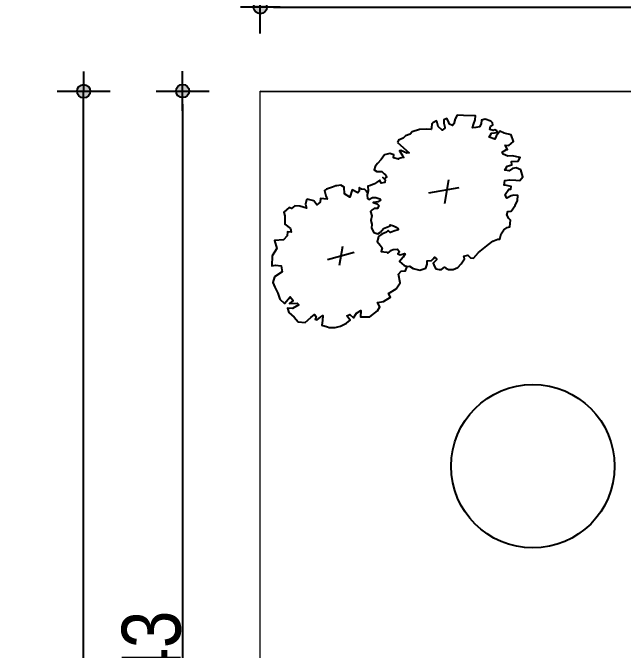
# Model space of a CAD drawing. Header units: inches. Extents: x 203 to 1065, y -1127 to 921.
# Drawn here: x 744.45 to 752.75, y 792.83 to 801.51 of the extents above; entities that cross this region are included whole.
import ezdxf

# ---------------------------------------------------------------- set-up
doc = ezdxf.new("R2010")
doc.units = ezdxf.units.IN
doc.header["$MEASUREMENT"] = 0
doc.header["$PDMODE"] = 35
for name, color, linetype in [('calle', 3, 'Continuous'), ('COTAS', 7, 'Continuous'), ('Vegetación', 102, 'Continuous')]:
    doc.layers.add(name, color=color, linetype=linetype)
doc.styles.add('TECHNICLITE', font='techl___.ttf')
doc.dimstyles.new('1-100', dxfattribs={"dimscale": 0, "dimtxt": 0.09, "dimasz": 0.03, "dimexe": 0.12, "dimexo": 0.2, "dimgap": 0.005, "dimtad": 3, "dimzin": 0, "dimdsep": 46, "dimtxsty": 'TECHNICLITE', "dimblk1": 'COTA', "dimblk2": 'COTA', "dimsah": 1, "dimcen": 2.5, "dimse1": 1, "dimse2": 1, "dimclrd": 7, "dimclre": 7, "dimclrt": 7, "dimadec": 0, "dimazin": 0, "dimtfac": 1, "dimtdec": 6, "dimtmove": 2, "dimatfit": 3, "dimldrblk": 'COTA', "dimfxl": 1, "dimtolj": 1, "dimtzin": 0, "dimarcsym": 0})

# ---------------------------------------------------------------- blocks, each defined once
blk = doc.blocks.new('COTA')
h = blk.add_hatch(color=256)
edge = h.paths.add_edge_path()
edge.add_arc((0, 0), 0.5, 0, 360)
for p, q in [((0, 2), (0, -2)), ((-1.5, 0), (1.5, 0))]:
    blk.add_line(p, q)
blk.add_circle((0, 0), 0.5)
blk = doc.blocks.new('*D55')
at = {"layer": 'COTAS', "color": 7, "lineweight": -2, "transparency": 16777216}
blk.add_line((746.7573, 800.262), (746.7573, 784.1907), dxfattribs=at)
at = {"layer": 'Defpoints', "color": 0, "transparency": 16777216}
for p in [(747.8134, 800.442), (746.7573, 784.0107), (747.8134, 784.0107)]:
    blk.add_point(p, dxfattribs=at)
at = {"layer": 'COTAS', "color": 7, "lineweight": -2, "transparency": 16777216, "xscale": 0.18, "yscale": 0.18, "zscale": 0.18}
for p, rotation in [((746.7573, 800.442), 90), ((746.7573, 784.0107), 270)]:
    blk.add_blockref('COTA', p, dxfattribs=dict(at, rotation=rotation))
at = {"layer": 'COTAS', "color": 7, "transparency": 16777216, "insert": (746.3348, 792.2264), "char_height": 0.8, "attachment_point": 5, "rotation": 90, "style": 'TECHNICLITE'}
blk.add_mtext('\\A1;16.43', dxfattribs=at)
blk = doc.blocks.new('2')
for points in [[(0.05193, 0.26095), (0.0539, 0.26213), (0.06435, 0.25167), (0.07481, 0.25167), (0.08178, 0.27958), (0.11314, 0.26562), (0.11663, 0.29354), (0.09572, 0.31447), (0.0992, 0.33192), (0.11314, 0.34239), (0.11663, 0.34587), (0.13057, 0.35285), (0.15496, 0.36681), (0.16542, 0.3703), (0.17936, 0.34936), (0.18633, 0.33541), (0.20376, 0.35983), (0.2177, 0.34936), (0.23512, 0.35285), (0.23164, 0.37379), (0.24636, 0.4021), (0.24984, 0.4021), (0.26727, 0.39164), (0.27773, 0.37768), (0.29167, 0.40559), (0.30561, 0.42304), (0.32303, 0.42653), (0.32652, 0.437), (0.35788, 0.44049), (0.36834, 0.42653), (0.39622, 0.4021), (0.39273, 0.3707), (0.40319, 0.35675), (0.41365, 0.3707), (0.42759, 0.36023), (0.45198, 0.36023), (0.47986, 0.38815), (0.49999, 0.35634), (0.53833, 0.34936), (0.57318, 0.32145), (0.55924, 0.31098), (0.5453, 0.29005), (0.56273, 0.26911), (0.60106, 0.27958), (0.62546, 0.26911), (0.63591, 0.24818), (0.64637, 0.22026), (0.66031, 0.19584), (0.66031, 0.16793), (0.62197, 0.16793), (0.62546, 0.14699), (0.64637, 0.15048), (0.62197, 0.12606), (0.62197, 0.11559), (0.65334, 0.12606), (0.66728, 0.1435), (0.67774, 0.12606), (0.67774, 0.09465), (0.68122, 0.06674), (0.6638, 0.04232), (0.62894, 0.03883), (0.60803, 0.03534), (0.61152, 0.02138), (0.62197, 0.01789), (0.61849, 0.01091), (0.59758, 0.00743), (0.58712, 0.00394), (0.60455, -0.01002), (0.62197, -0.02049), (0.61152, -0.04491), (0.60803, -0.05189), (0.59061, -0.07283), (0.5697, -0.08678), (0.54182, -0.09725), (0.52091, -0.10074), (0.51742, -0.07631), (0.50348, -0.08329), (0.50348, -0.10423), (0.47908, -0.10074), (0.45817, -0.10772), (0.47908, -0.12516), (0.4512, -0.15657), (0.40938, -0.16354), (0.38847, -0.16005), (0.3815, -0.13912), (0.36059, -0.15657), (0.32574, -0.16703), (0.31877, -0.14959), (0.28043, -0.16005), (0.24906, -0.15657), (0.22467, -0.12516), (0.20724, -0.12516), (0.1933, -0.13912), (0.17588, -0.13214)], [(0.05193, 0.26095), (0.05107, 0.25146), (0.04254, 0.24079), (0.04254, 0.23012), (0.0468, 0.21732)], [(0.28392, 0.08768), (0.38847, 0.15397)], [(0.29786, 0.1435), (0.37104, 0.09814)], [(-0.24234, -0.06934), (-0.1343, 0.0144)], [(-0.14824, -0.06934), (-0.23886, -0.01351)]]:
    blk.add_lwpolyline(points)
blk.add_lwpolyline([(-0.21098, 0.26911), (-0.21098, 0.19933), (-0.20401, 0.20631), (-0.19355, 0.23422), (-0.19006, 0.23771), (-0.18309, 0.21329), (-0.17961, 0.20282), (-0.17264, 0.2098), (-0.16218, 0.21678), (-0.1587, 0.21678), (-0.14824, 0.23771), (-0.1587, 0.24469), (-0.15173, 0.26213), (-0.13082, 0.27609), (-0.10642, 0.2726), (-0.08203, 0.2726), (-0.0646, 0.2726), (-0.05066, 0.26562), (-0.05414, 0.25167), (-0.06808, 0.23422), (-0.06808, 0.22026), (-0.06808, 0.21329), (-0.0646, 0.20282), (-0.05066, 0.20631), (-0.05066, 0.21329), (-0.05066, 0.19933), (-0.0402, 0.19235), (-0.02626, 0.20282), (-0.03323, 0.21678), (-0.01581, 0.22026), (-0.00535, 0.22375), (0.01207, 0.23073), (0.02253, 0.23771), (0.03647, 0.22375), (0.0539, 0.21329), (0.06435, 0.20282), (0.06435, 0.19584), (0.04693, 0.18886), (0.03647, 0.17839), (0.0295, 0.16095), (0.03298, 0.15397), (0.04344, 0.15746), (0.06087, 0.17142), (0.0539, 0.15397), (0.0539, 0.1435), (0.06784, 0.14001), (0.07829, 0.15048), (0.08875, 0.15397), (0.0992, 0.15397), (0.10966, 0.13652), (0.12708, 0.12606), (0.13754, 0.1121), (0.13754, 0.1121), (0.15148, 0.10163), (0.15845, 0.0807), (0.15148, 0.06325), (0.13754, 0.05976), (0.11663, 0.05976), (0.10269, 0.05278), (0.08875, 0.04581), (0.08526, 0.0493), (0.07829, 0.03534), (0.07481, 0.02138), (0.07481, 0.01091), (0.07829, 0.00743), (0.09572, 0.01789), (0.10966, 0.02487), (0.10966, 0.03883), (0.12011, 0.03883), (0.14102, 0.0493), (0.15845, 0.05278), (0.16542, 0.0493), (0.16542, 0.0493), (0.17936, 0.04232), (0.18285, 0.02138), (0.18633, 0.00743), (0.20027, 0.00045), (0.1933, -0.01002), (0.18633, -0.02049), (0.18633, -0.02747), (0.16542, -0.03096), (0.15845, -0.03444), (0.14451, -0.0484), (0.14799, -0.06236), (0.15845, -0.06236), (0.15496, -0.07283), (0.13754, -0.08329), (0.13754, -0.08678), (0.15496, -0.09027), (0.17936, -0.09027), (0.17936, -0.10423), (0.17936, -0.11818), (0.17239, -0.13214), (0.16542, -0.13912), (0.16194, -0.15657), (0.14799, -0.18448), (0.1236, -0.19844), (0.10617, -0.19146), (0.09572, -0.18099), (0.08178, -0.19495), (0.07132, -0.19495), (0.06087, -0.19495), (0.06087, -0.20541), (0.06435, -0.2089), (0.08526, -0.2089), (0.09223, -0.22286), (0.09572, -0.23333), (0.08875, -0.24728), (0.08178, -0.25426), (0.06435, -0.25775), (0.06435, -0.26473), (0.06087, -0.27869), (0.04693, -0.29264), (0.02601, -0.30311), (0.0051, -0.30311), (-0.02278, -0.29962), (-0.02975, -0.28915), (-0.04369, -0.29962), (-0.04369, -0.31707), (-0.05066, -0.32754), (-0.08551, -0.32754), (-0.14127, -0.338), (-0.16567, -0.34149), (-0.18658, -0.35196), (-0.19355, -0.35894), (-0.21446, -0.34847), (-0.23537, -0.34498), (-0.2528, -0.34847), (-0.26325, -0.35545), (-0.28765, -0.338), (-0.28765, -0.32754), (-0.29462, -0.31009), (-0.30856, -0.30311), (-0.31901, -0.31358), (-0.35038, -0.31009), (-0.37478, -0.30311), (-0.3922, -0.28915), (-0.38175, -0.2752), (-0.37129, -0.26822), (-0.35038, -0.26124), (-0.35038, -0.25775), (-0.35735, -0.2438), (-0.38523, -0.24031), (-0.3922, -0.24728), (-0.40266, -0.24031), (-0.38872, -0.21588), (-0.38523, -0.21239), (-0.40266, -0.20192), (-0.42008, -0.21588), (-0.43751, -0.23682), (-0.44797, -0.25077), (-0.46888, -0.25077), (-0.4863, -0.22286), (-0.47933, -0.20192), (-0.46539, -0.19146), (-0.44797, -0.18797), (-0.43751, -0.17052), (-0.45842, -0.16703), (-0.47585, -0.1775), (-0.4863, -0.16703), (-0.50721, -0.18797), (-0.52464, -0.18448), (-0.50721, -0.15308), (-0.49327, -0.13912), (-0.4863, -0.11818), (-0.48979, -0.10772), (-0.5107, -0.1147), (-0.51418, -0.11818), (-0.52115, -0.09725), (-0.53161, -0.11121), (-0.55949, -0.1147), (-0.57343, -0.08678), (-0.55949, -0.05887), (-0.55252, -0.03793), (-0.52464, -0.04142), (-0.5107, -0.04491), (-0.50024, -0.02049), (-0.52115, -0.017), (-0.54206, -0.03444), (-0.54555, -0.02747), (-0.54206, -0.017), (-0.53509, -0.01351), (-0.52812, 0.00045), (-0.54206, 0.00743), (-0.55252, 0.00394), (-0.55949, 0.01091), (-0.55949, 0.02138), (-0.54903, 0.04581), (-0.53509, 0.05627), (-0.52115, 0.04581), (-0.50721, 0.04232), (-0.49327, 0.05278), (-0.48282, 0.06325), (-0.49676, 0.07023), (-0.51767, 0.07721), (-0.53161, 0.08768), (-0.49676, 0.12955), (-0.47933, 0.15048), (-0.46191, 0.14699), (-0.441, 0.13652), (-0.43054, 0.13652), (-0.42705, 0.15048), (-0.43402, 0.16444), (-0.43751, 0.17491), (-0.42357, 0.18188), (-0.41311, 0.17142), (-0.40266, 0.15746), (-0.39917, 0.15397), (-0.38523, 0.15746), (-0.38523, 0.18188), (-0.39569, 0.19584), (-0.39917, 0.20282), (-0.38175, 0.2098), (-0.37478, 0.2098), (-0.36084, 0.19933), (-0.35387, 0.19584), (-0.33993, 0.21329), (-0.31901, 0.23422), (-0.29113, 0.25167), (-0.27719, 0.25167), (-0.25628, 0.26213), (-0.24234, 0.26213), (-0.22143, 0.2726)], close=True)
blk = doc.blocks.new('10100909')
at = {"xscale": 10, "zscale": 10}
blk.add_blockref('2', (-0.6642, -0.0271), dxfattribs=at)
blk = doc.blocks.new('PLANTA-H')
at = {"xscale": 0.15, "yscale": 1.5, "zscale": 0.15}
blk.add_blockref('10100909', (0, 0), dxfattribs=at)
blk = doc.blocks.new('planta-vista-superior-12-1213')
blk.add_blockref('PLANTA-H', (9.5568, 16.1736))
blk = doc.blocks.new('*D116')
at = {"layer": 'COTAS', "color": 7, "lineweight": -2, "transparency": 16777216}
blk.add_line((745.3633, 632.5427), (745.4114, 800.259), dxfattribs=at)
at = {"layer": 'Defpoints', "color": 0, "transparency": 16777216}
for p in [(745.4115, 800.439), (748.9399, 800.438), (748.8916, 632.3617)]:
    blk.add_point(p, dxfattribs=at)
at = {"layer": 'COTAS', "color": 7, "lineweight": -2, "transparency": 16777216, "xscale": 0.18, "yscale": 0.18, "zscale": 0.18}
for p, rotation in [((745.4115, 800.439), 89.98356313215639), ((745.3633, 632.3627), 269.9835631321563)]:
    blk.add_blockref('COTA', p, dxfattribs=dict(at, rotation=rotation))
at = {"layer": 'COTAS', "color": 7, "transparency": 16777216, "insert": (744.9724, 716.401), "char_height": 0.8, "attachment_point": 5, "rotation": 89.98356, "style": 'TECHNICLITE'}
blk.add_mtext('\\A1;168.07', dxfattribs=at)
blk = doc.blocks.new('*D117')
at = {"layer": 'COTAS', "color": 7, "lineweight": -2, "transparency": 16777216}
blk.add_line((747.993, 801.5836), (807.7429, 801.5686), dxfattribs=at)
at = {"layer": 'Defpoints', "color": 0, "transparency": 16777216}
for p in [(807.9229, 801.5686), (747.8127, 800.4383), (807.9227, 800.4232)]:
    blk.add_point(p, dxfattribs=at)
at = {"layer": 'COTAS', "color": 7, "lineweight": -2, "transparency": 16777216, "xscale": 0.18, "yscale": 0.18, "zscale": 0.18}
for p, rotation in [((747.813, 801.5837), 179.9856051802273), ((807.9229, 801.5686), 359.9856051802274)]:
    blk.add_blockref('COTA', p, dxfattribs=dict(at, rotation=rotation))
at = {"layer": 'COTAS', "color": 7, "transparency": 16777216, "insert": (777.8681, 801.9893), "char_height": 0.8, "attachment_point": 5, "rotation": 359.98561, "style": 'TECHNICLITE'}
blk.add_mtext('\\A1;60.11', dxfattribs=at)

msp = doc.modelspace()

# ---------------------------------------------------------------- linework, layer by layer
at = {"color": 4, "lineweight": 0}
msp.add_line((747.8191, 632.3657), (747.8127, 800.442), dxfattribs=at)
at = {"layer": 'calle', "color": 4}
msp.add_lwpolyline([(747.8127, 800.442), (810.928, 800.4239, 0.413172), (812.4284, 801.9182), (812.4649, 811.4058)], format="xyb", dxfattribs=at)
at = {"layer": 'calle'}
msp.add_circle((751.5207, 795.3379), 1.112, dxfattribs=at)

# ---------------------------------------------------------------- block references
at = {"layer": 'Vegetación', "xscale": -2.032, "yscale": 2.032, "zscale": 2.032, "rotation": 48.30566663319136}
msp.add_blockref('planta-vista-superior-12-1213', (787.1246, 791.2599), dxfattribs=at)

# ---------------------------------------------------------------- dimensions: what is measured, and where the dimension line sits
at = {"layer": 'COTAS'}
for p1, p2, distance, picture, middle in [((747.8127, 800.4383), (807.9227, 800.4232), 1.1454, '*D117', (777.8681, 801.9893)), ((747.8134, 800.442), (747.8134, 784.0107), -1.0561, '*D55', (746.3348, 792.2264))]:
    dim = msp.add_aligned_dim(p1=p1, p2=p2, distance=distance, dimstyle='1-100', override={"dimscale": 1, "dimtxt": 0.8, "dimasz": 0.18}, dxfattribs=at)
    dim.commit()
    dim.dimension.update_dxf_attribs({"geometry": picture, "text_midpoint": middle})
dim = msp.add_aligned_dim(p1=(748.8916, 632.3617), p2=(748.9399, 800.438), distance=3.5284, text='168.07', dimstyle='1-100', override={"dimscale": 1, "dimtxt": 0.8, "dimasz": 0.18}, dxfattribs=at)
dim.commit()
dim.dimension.update_dxf_attribs({"geometry": '*D116', "text_midpoint": (744.9724, 716.401)})

doc.saveas('drawing.dxf')
